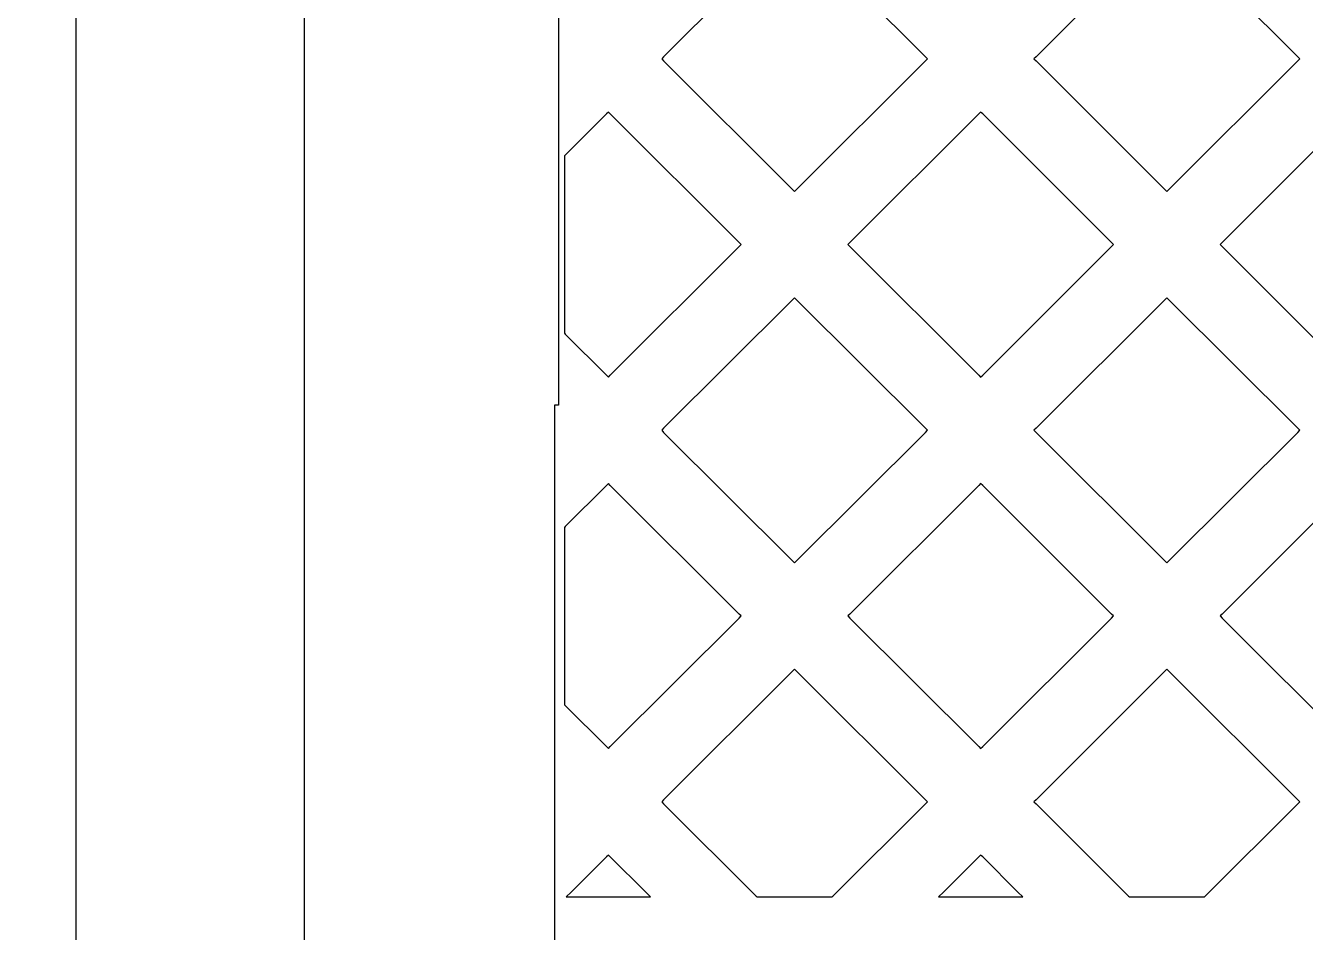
# Model space of a CAD drawing. Header units: centimetres. Extents: x -11.9 to 11.9, y -8.3 to 8.3.
# Drawn here: x -0.31 to 5.72, y -1.09 to 3.19 of the extents above; entities that cross this region are included whole.
import ezdxf

# ---------------------------------------------------------------- set-up
doc = ezdxf.new("R2010")
doc.units = ezdxf.units.CM
doc.header["$MEASUREMENT"] = 0
doc.layers.add('Layer 1', color=7, linetype='Continuous')

msp = doc.modelspace()

# ---------------------------------------------------------------- linework, layer by layer
at = {"layer": 'Layer 1', "color": 254, "lineweight": 25}
for points, knots in [([(11.9108, 8.34678), (11.9108, 8.34678), (11.89757, 8.34678), (11.89757, 8.34678), (11.89757, 8.34678), (11.89757, 8.34678), (0.00868, 8.34678), (0.00868, 8.34678), (0.00868, 8.34678), (0.00868, 8.34678), (-0.00868, 8.34678), (-0.00868, 8.34678), (-0.00868, 8.34678), (-0.00868, 8.34678), (-11.89757, 8.34678), (-11.89757, 8.34678), (-11.89757, 8.34678), (-11.89757, 8.34678), (-11.9108, 8.34678), (-11.9108, 8.34678), (-11.9108, 8.34678), (-11.9108, 8.34678), (-11.9108, 8.33355), (-11.9108, 8.33355), (-11.9108, 8.33355), (-11.9108, 8.33355), (-11.9108, -8.3352), (-11.9108, -8.3352), (-11.9108, -8.3352), (-11.9108, -8.3352), (-11.9108, -8.34843), (-11.9108, -8.34843), (-11.9108, -8.34843), (-11.9108, -8.34843), (-11.89757, -8.34843), (-11.89757, -8.34843), (-11.89757, -8.34843), (-11.89757, -8.34843), (-0.00868, -8.34843), (-0.00868, -8.34843), (-0.00868, -8.34843), (-0.00868, -8.34843), (0.00868, -8.34843), (0.00868, -8.34843), (0.00868, -8.34843), (0.00868, -8.34843), (11.89757, -8.34843), (11.89757, -8.34843), (11.89757, -8.34843), (11.89757, -8.34843), (11.9108, -8.34843), (11.9108, -8.34843), (11.9108, -8.34843), (11.9108, -8.34843), (11.9108, -8.3352), (11.9108, -8.3352), (11.9108, -8.3352), (11.9108, -8.3352), (11.9108, 8.33355), (11.9108, 8.33355), (11.9108, 8.33355), (11.9108, 8.33355), (11.9108, 8.34678), (11.9108, 8.34678)], [0, 0, 0, 0, 0.0588235, 0.0588235, 0.0588235, 0.0588235, 0.1176471, 0.1176471, 0.1176471, 0.1176471, 0.1764706, 0.1764706, 0.1764706, 0.1764706, 0.2352941, 0.2352941, 0.2352941, 0.2352941, 0.2941176, 0.2941176, 0.2941176, 0.2941176, 0.3529412, 0.3529412, 0.3529412, 0.3529412, 0.4117647, 0.4117647, 0.4117647, 0.4117647, 0.4705882, 0.4705882, 0.4705882, 0.4705882, 0.5294118, 0.5294118, 0.5294118, 0.5294118, 0.5882353, 0.5882353, 0.5882353, 0.5882353, 0.6470588, 0.6470588, 0.6470588, 0.6470588, 0.7058824, 0.7058824, 0.7058824, 0.7058824, 0.7647059, 0.7647059, 0.7647059, 0.7647059, 0.8235294, 0.8235294, 0.8235294, 0.8235294, 0.8823529, 0.8823529, 0.8823529, 0.8823529, 1, 1, 1, 1]), ([(-0.0734, 8.3484), (-0.0734, 8.3484), (-0.0734, 8.33517), (-0.0734, 8.33517), (-0.0734, 8.33517), (-0.0734, 8.33517), (-0.0734, -8.33358), (-0.0734, -8.33358), (-0.0734, -8.33358), (-0.0734, -8.33358), (-0.0734, -8.34681), (-0.0734, -8.34681), (-0.0734, -8.34681), (-0.0734, -8.34681), (-0.06017, -8.34681), (-0.06017, -8.34681), (-0.06017, -8.34681), (-0.06017, -8.34681), (11.77167, -8.34681), (11.77167, -8.34681), (11.77167, -8.34681), (11.77167, -8.34681), (11.7849, -8.34681), (11.7849, -8.34681), (11.7849, -8.34681), (11.7849, -8.34681), (11.7849, -8.33358), (11.7849, -8.33358), (11.7849, -8.33358), (11.7849, -8.33358), (11.7849, 8.33517), (11.7849, 8.33517), (11.7849, 8.33517), (11.7849, 8.33517), (11.7849, 8.3484), (11.7849, 8.3484), (11.7849, 8.3484), (11.7849, 8.3484), (11.77167, 8.3484), (11.77167, 8.3484), (11.77167, 8.3484), (11.77167, 8.3484), (-0.06017, 8.3484), (-0.06017, 8.3484), (-0.06017, 8.3484), (-0.06017, 8.3484), (-0.0734, 8.3484), (-0.0734, 8.3484)], [0, 0, 0, 0, 0.0769231, 0.0769231, 0.0769231, 0.0769231, 0.1538462, 0.1538462, 0.1538462, 0.1538462, 0.2307692, 0.2307692, 0.2307692, 0.2307692, 0.3076923, 0.3076923, 0.3076923, 0.3076923, 0.3846154, 0.3846154, 0.3846154, 0.3846154, 0.4615385, 0.4615385, 0.4615385, 0.4615385, 0.5384615, 0.5384615, 0.5384615, 0.5384615, 0.6153846, 0.6153846, 0.6153846, 0.6153846, 0.6923077, 0.6923077, 0.6923077, 0.6923077, 0.7692308, 0.7692308, 0.7692308, 0.7692308, 0.8461538, 0.8461538, 0.8461538, 0.8461538, 1, 1, 1, 1]), ([(9.70897, -0.93844), (9.70897, -0.93844), (9.70897, -0.95167), (9.70897, -0.95167), (9.70897, -0.95167), (9.70897, -0.95167), (9.70732, -0.95167), (9.70732, -0.95167), (9.70732, -0.95167), (9.70732, -0.95167), (9.70732, -6.96433), (9.70732, -6.96433), (9.70732, -6.96433), (9.70732, -6.96433), (9.70732, -6.97756), (9.70732, -6.97756), (9.70732, -6.97756), (9.70732, -6.97756), (9.69409, -6.97756), (9.69409, -6.97756), (9.69409, -6.97756), (9.69409, -6.97756), (9.61968, -6.97756), (9.61968, -6.97756), (9.61968, -6.97756), (9.61968, -6.97756), (9.61968, -6.97921), (9.61968, -6.97921), (9.61968, -6.97921), (9.61968, -6.97921), (9.60645, -6.97921), (9.60645, -6.97921), (9.60645, -6.97921), (9.60645, -6.97921), (7.53278, -6.97921), (7.53278, -6.97921), (7.53278, -6.97921), (7.53278, -6.97921), (7.51955, -6.97921), (7.51955, -6.97921), (7.51955, -6.97921), (7.51955, -6.97921), (7.51955, -6.97756), (7.51955, -6.97756), (7.51955, -6.97756), (7.51955, -6.97756), (7.03917, -6.97756), (7.03917, -6.97756), (7.03917, -6.97756), (7.03917, -6.97756), (7.03917, -6.97921), (7.03917, -6.97921), (7.03917, -6.97921), (7.03917, -6.97921), (7.02594, -6.97921), (7.02594, -6.97921), (7.02594, -6.97921), (7.02594, -6.97921), (4.95227, -6.97921), (4.95227, -6.97921), (4.95227, -6.97921), (4.95227, -6.97921), (4.93904, -6.97921), (4.93904, -6.97921), (4.93904, -6.97921), (4.93904, -6.97921), (4.93904, -6.97756), (4.93904, -6.97756), (4.93904, -6.97756), (4.93904, -6.97756), (2.19481, -6.97756), (2.19481, -6.97756), (2.19481, -6.97756), (2.19481, -6.97756), (2.18158, -6.97756), (2.18158, -6.97756), (2.18158, -6.97756), (2.18158, -6.97756), (2.18158, -6.96433), (2.18158, -6.96433), (2.18158, -6.96433), (2.18158, -6.96433), (2.18158, 1.38327), (2.18158, 1.38327), (2.18158, 1.38327), (2.18158, 1.38327), (2.18158, 1.3965), (2.18158, 1.3965), (2.18158, 1.3965), (2.18158, 1.3965), (2.19481, 1.3965), (2.19481, 1.3965), (2.19481, 1.3965), (2.19481, 1.3965), (2.2006, 1.3965), (2.2006, 1.3965), (2.2006, 1.3965), (2.2006, 1.3965), (2.2006, 3.82074), (2.2006, 3.82074), (2.2006, 3.82074), (2.2006, 3.82074), (2.18076, 5.94485), (2.18076, 5.94485), (2.18076, 5.94485), (2.18076, 5.94485), (2.18076, 5.95146), (2.18076, 5.95146), (2.18076, 5.95146), (2.18076, 5.95146), (2.18572, 5.95559), (2.18572, 5.95559), (2.18572, 5.95559), (2.18572, 5.95559), (2.2808, 6.02835), (2.2808, 6.02835), (2.2808, 6.02835), (2.2808, 6.02835), (2.28163, 6.02835), (2.28163, 6.02835), (2.28163, 6.02835), (3.06619, 6.60058), (4.42306, 6.97754), (5.96513, 6.97754), (5.96513, 6.97754), (7.50719, 6.97754), (8.86325, 6.60057), (9.6478, 6.02835), (9.6478, 6.02835), (9.6478, 6.02835), (9.65359, 6.02422), (9.65359, 6.02422), (9.65359, 6.02422), (9.65359, 6.02422), (9.65359, 6.01761), (9.65359, 6.01761), (9.65359, 6.01761), (9.65359, 6.01761), (9.70899, -0.93845), (9.70899, -0.93845), (9.70899, -0.93845), (9.70899, -0.93845), (9.70897, -0.93844), (9.70897, -0.93844)], [0, 0, 0, 0, 0.027027, 0.027027, 0.027027, 0.027027, 0.0540541, 0.0540541, 0.0540541, 0.0540541, 0.0810811, 0.0810811, 0.0810811, 0.0810811, 0.1081081, 0.1081081, 0.1081081, 0.1081081, 0.1351351, 0.1351351, 0.1351351, 0.1351351, 0.1621622, 0.1621622, 0.1621622, 0.1621622, 0.1891892, 0.1891892, 0.1891892, 0.1891892, 0.2162162, 0.2162162, 0.2162162, 0.2162162, 0.2432432, 0.2432432, 0.2432432, 0.2432432, 0.2702703, 0.2702703, 0.2702703, 0.2702703, 0.2972973, 0.2972973, 0.2972973, 0.2972973, 0.3243243, 0.3243243, 0.3243243, 0.3243243, 0.3513514, 0.3513514, 0.3513514, 0.3513514, 0.3783784, 0.3783784, 0.3783784, 0.3783784, 0.4054054, 0.4054054, 0.4054054, 0.4054054, 0.4324324, 0.4324324, 0.4324324, 0.4324324, 0.4594595, 0.4594595, 0.4594595, 0.4594595, 0.4864865, 0.4864865, 0.4864865, 0.4864865, 0.5135135, 0.5135135, 0.5135135, 0.5135135, 0.5405405, 0.5405405, 0.5405405, 0.5405405, 0.5675676, 0.5675676, 0.5675676, 0.5675676, 0.5945946, 0.5945946, 0.5945946, 0.5945946, 0.6216216, 0.6216216, 0.6216216, 0.6216216, 0.6486486, 0.6486486, 0.6486486, 0.6486486, 0.6756757, 0.6756757, 0.6756757, 0.6756757, 0.7027027, 0.7027027, 0.7027027, 0.7027027, 0.7297297, 0.7297297, 0.7297297, 0.7297297, 0.7567568, 0.7567568, 0.7567568, 0.7567568, 0.7837838, 0.7837838, 0.7837838, 0.7837838, 0.8108108, 0.8108108, 0.8108108, 0.8108108, 0.8378378, 0.8378378, 0.8378378, 0.8378378, 0.8648649, 0.8648649, 0.8648649, 0.8648649, 0.8918919, 0.8918919, 0.8918919, 0.8918919, 0.9189189, 0.9189189, 0.9189189, 0.9189189, 0.9459459, 0.9459459, 0.9459459, 0.9459459, 1, 1, 1, 1])]:
    msp.add_open_spline(points, degree=3, knots=knots, dxfattribs=at)
at = {"layer": 'Layer 1', "color": 17, "lineweight": 25}
for points, knots in [([(1.00413, 7.5884), (1.00413, 7.5884), (1.00413, 7.57517), (1.00413, 7.57517), (1.00413, 7.57517), (1.00413, 7.57517), (1.00413, -7.60116), (1.00413, -7.60116), (1.00413, -7.60116), (1.00413, -7.60116), (1.00413, -7.61439), (1.00413, -7.61439), (1.00413, -7.61439), (1.00413, -7.61439), (1.01736, -7.61439), (1.01736, -7.61439), (1.01736, -7.61439), (1.01736, -7.61439), (10.92766, -7.61439), (10.92766, -7.61439), (10.92766, -7.61439), (10.92766, -7.61439), (10.94089, -7.61439), (10.94089, -7.61439), (10.94089, -7.61439), (10.94089, -7.61439), (10.94089, -7.60116), (10.94089, -7.60116), (10.94089, -7.60116), (10.94089, -7.60116), (10.94089, 7.57517), (10.94089, 7.57517), (10.94089, 7.57517), (10.94089, 7.57517), (10.94089, 7.5884), (10.94089, 7.5884), (10.94089, 7.5884), (10.94089, 7.5884), (10.92766, 7.5884), (10.92766, 7.5884), (10.92766, 7.5884), (10.92766, 7.5884), (1.01736, 7.5884), (1.01736, 7.5884), (1.01736, 7.5884), (1.01736, 7.5884), (1.00413, 7.5884), (1.00413, 7.5884)], [0, 0, 0, 0, 0.0769231, 0.0769231, 0.0769231, 0.0769231, 0.1538462, 0.1538462, 0.1538462, 0.1538462, 0.2307692, 0.2307692, 0.2307692, 0.2307692, 0.3076923, 0.3076923, 0.3076923, 0.3076923, 0.3846154, 0.3846154, 0.3846154, 0.3846154, 0.4615385, 0.4615385, 0.4615385, 0.4615385, 0.5384615, 0.5384615, 0.5384615, 0.5384615, 0.6153846, 0.6153846, 0.6153846, 0.6153846, 0.6923077, 0.6923077, 0.6923077, 0.6923077, 0.7692308, 0.7692308, 0.7692308, 0.7692308, 0.8461538, 0.8461538, 0.8461538, 0.8461538, 1, 1, 1, 1]), ([(3.31428, 3.65438), (3.31428, 3.65438), (3.32338, 3.64528), (3.32338, 3.64528), (3.32338, 3.64528), (3.32338, 3.64528), (3.93109, 3.03922), (3.93109, 3.03922), (3.93109, 3.03922), (3.93109, 3.03922), (3.94019, 3.0293), (3.94019, 3.0293), (3.94019, 3.0293), (3.94019, 3.0293), (3.93109, 3.0202), (3.93109, 3.0202), (3.93109, 3.0202), (3.93109, 3.0202), (3.32338, 2.41414), (3.32338, 2.41414), (3.32338, 2.41414), (3.32338, 2.41414), (3.31428, 2.40504), (3.31428, 2.40504), (3.31428, 2.40504), (3.31428, 2.40504), (3.30436, 2.41414), (3.30436, 2.41414), (3.30436, 2.41414), (3.30436, 2.41414), (2.69665, 3.0202), (2.69665, 3.0202), (2.69665, 3.0202), (2.69665, 3.0202), (2.68755, 3.0293), (2.68755, 3.0293), (2.68755, 3.0293), (2.68755, 3.0293), (2.69665, 3.03922), (2.69665, 3.03922), (2.69665, 3.03922), (2.69665, 3.03922), (3.30436, 3.64528), (3.30436, 3.64528), (3.30436, 3.64528), (3.30436, 3.64528), (3.31428, 3.65438), (3.31428, 3.65438)], [0, 0, 0, 0, 0.0769231, 0.0769231, 0.0769231, 0.0769231, 0.1538462, 0.1538462, 0.1538462, 0.1538462, 0.2307692, 0.2307692, 0.2307692, 0.2307692, 0.3076923, 0.3076923, 0.3076923, 0.3076923, 0.3846154, 0.3846154, 0.3846154, 0.3846154, 0.4615385, 0.4615385, 0.4615385, 0.4615385, 0.5384615, 0.5384615, 0.5384615, 0.5384615, 0.6153846, 0.6153846, 0.6153846, 0.6153846, 0.6923077, 0.6923077, 0.6923077, 0.6923077, 0.7692308, 0.7692308, 0.7692308, 0.7692308, 0.8461538, 0.8461538, 0.8461538, 0.8461538, 1, 1, 1, 1]), ([(5.06962, 3.65438), (5.06962, 3.65438), (5.07872, 3.64528), (5.07872, 3.64528), (5.07872, 3.64528), (5.07872, 3.64528), (5.68643, 3.03922), (5.68643, 3.03922), (5.68643, 3.03922), (5.68643, 3.03922), (5.69635, 3.0293), (5.69635, 3.0293), (5.69635, 3.0293), (5.69635, 3.0293), (5.68643, 3.0202), (5.68643, 3.0202), (5.68643, 3.0202), (5.68643, 3.0202), (5.07872, 2.41414), (5.07872, 2.41414), (5.07872, 2.41414), (5.07872, 2.41414), (5.06962, 2.40504), (5.06962, 2.40504), (5.06962, 2.40504), (5.06962, 2.40504), (5.06052, 2.41414), (5.06052, 2.41414), (5.06052, 2.41414), (5.06052, 2.41414), (4.45281, 3.0202), (4.45281, 3.0202), (4.45281, 3.0202), (4.45281, 3.0202), (4.44289, 3.0293), (4.44289, 3.0293), (4.44289, 3.0293), (4.44289, 3.0293), (4.45281, 3.03922), (4.45281, 3.03922), (4.45281, 3.03922), (4.45281, 3.03922), (5.06052, 3.64528), (5.06052, 3.64528), (5.06052, 3.64528), (5.06052, 3.64528), (5.06962, 3.65438), (5.06962, 3.65438)], [0, 0, 0, 0, 0.0769231, 0.0769231, 0.0769231, 0.0769231, 0.1538462, 0.1538462, 0.1538462, 0.1538462, 0.2307692, 0.2307692, 0.2307692, 0.2307692, 0.3076923, 0.3076923, 0.3076923, 0.3076923, 0.3846154, 0.3846154, 0.3846154, 0.3846154, 0.4615385, 0.4615385, 0.4615385, 0.4615385, 0.5384615, 0.5384615, 0.5384615, 0.5384615, 0.6153846, 0.6153846, 0.6153846, 0.6153846, 0.6923077, 0.6923077, 0.6923077, 0.6923077, 0.7692308, 0.7692308, 0.7692308, 0.7692308, 0.8461538, 0.8461538, 0.8461538, 0.8461538, 1, 1, 1, 1]), ([(2.43619, 2.77877), (2.43619, 2.77877), (2.44529, 2.76967), (2.44529, 2.76967), (2.44529, 2.76967), (2.44529, 2.76967), (3.053, 2.16361), (3.053, 2.16361), (3.053, 2.16361), (3.053, 2.16361), (3.06292, 2.15451), (3.06292, 2.15451), (3.06292, 2.15451), (3.06292, 2.15451), (3.053, 2.14459), (3.053, 2.14459), (3.053, 2.14459), (3.053, 2.14459), (2.44529, 1.53853), (2.44529, 1.53853), (2.44529, 1.53853), (2.44529, 1.53853), (2.43619, 1.52943), (2.43619, 1.52943), (2.43619, 1.52943), (2.43619, 1.52943), (2.42709, 1.53853), (2.42709, 1.53853), (2.42709, 1.53853), (2.42709, 1.53853), (2.23279, 1.73201), (2.23279, 1.73201), (2.23279, 1.73201), (2.23279, 1.73201), (2.22866, 1.73614), (2.22866, 1.73614), (2.22866, 1.73614), (2.22866, 1.73614), (2.22866, 1.7411), (2.22866, 1.7411), (2.22866, 1.7411), (2.22866, 1.7411), (2.22866, 2.5671), (2.22866, 2.5671), (2.22866, 2.5671), (2.22866, 2.5671), (2.22866, 2.57206), (2.22866, 2.57206), (2.22866, 2.57206), (2.22866, 2.57206), (2.23279, 2.57619), (2.23279, 2.57619), (2.23279, 2.57619), (2.23279, 2.57619), (2.42709, 2.76967), (2.42709, 2.76967), (2.42709, 2.76967), (2.42709, 2.76967), (2.43619, 2.77877), (2.43619, 2.77877)], [0, 0, 0, 0, 0.0625, 0.0625, 0.0625, 0.0625, 0.125, 0.125, 0.125, 0.125, 0.1875, 0.1875, 0.1875, 0.1875, 0.25, 0.25, 0.25, 0.25, 0.3125, 0.3125, 0.3125, 0.3125, 0.375, 0.375, 0.375, 0.375, 0.4375, 0.4375, 0.4375, 0.4375, 0.5, 0.5, 0.5, 0.5, 0.5625, 0.5625, 0.5625, 0.5625, 0.625, 0.625, 0.625, 0.625, 0.6875, 0.6875, 0.6875, 0.6875, 0.75, 0.75, 0.75, 0.75, 0.8125, 0.8125, 0.8125, 0.8125, 0.875, 0.875, 0.875, 0.875, 1, 1, 1, 1]), ([(4.19154, 2.77877), (4.19154, 2.77877), (4.20146, 2.76967), (4.20146, 2.76967), (4.20146, 2.76967), (4.20146, 2.76967), (4.80917, 2.16361), (4.80917, 2.16361), (4.80917, 2.16361), (4.80917, 2.16361), (4.81827, 2.15451), (4.81827, 2.15451), (4.81827, 2.15451), (4.81827, 2.15451), (4.80917, 2.14459), (4.80917, 2.14459), (4.80917, 2.14459), (4.80917, 2.14459), (4.20146, 1.53853), (4.20146, 1.53853), (4.20146, 1.53853), (4.20146, 1.53853), (4.19154, 1.52943), (4.19154, 1.52943), (4.19154, 1.52943), (4.19154, 1.52943), (4.18244, 1.53853), (4.18244, 1.53853), (4.18244, 1.53853), (4.18244, 1.53853), (3.57473, 2.14459), (3.57473, 2.14459), (3.57473, 2.14459), (3.57473, 2.14459), (3.56563, 2.15451), (3.56563, 2.15451), (3.56563, 2.15451), (3.56563, 2.15451), (3.57473, 2.16361), (3.57473, 2.16361), (3.57473, 2.16361), (3.57473, 2.16361), (4.18244, 2.76967), (4.18244, 2.76967), (4.18244, 2.76967), (4.18244, 2.76967), (4.19154, 2.77877), (4.19154, 2.77877)], [0, 0, 0, 0, 0.0769231, 0.0769231, 0.0769231, 0.0769231, 0.1538462, 0.1538462, 0.1538462, 0.1538462, 0.2307692, 0.2307692, 0.2307692, 0.2307692, 0.3076923, 0.3076923, 0.3076923, 0.3076923, 0.3846154, 0.3846154, 0.3846154, 0.3846154, 0.4615385, 0.4615385, 0.4615385, 0.4615385, 0.5384615, 0.5384615, 0.5384615, 0.5384615, 0.6153846, 0.6153846, 0.6153846, 0.6153846, 0.6923077, 0.6923077, 0.6923077, 0.6923077, 0.7692308, 0.7692308, 0.7692308, 0.7692308, 0.8461538, 0.8461538, 0.8461538, 0.8461538, 1, 1, 1, 1]), ([(5.94771, 2.77877), (5.94771, 2.77877), (5.95681, 2.76967), (5.95681, 2.76967), (5.95681, 2.76967), (5.95681, 2.76967), (6.56452, 2.16361), (6.56452, 2.16361), (6.56452, 2.16361), (6.56452, 2.16361), (6.57362, 2.15451), (6.57362, 2.15451), (6.57362, 2.15451), (6.57362, 2.15451), (6.56452, 2.14459), (6.56452, 2.14459), (6.56452, 2.14459), (6.56452, 2.14459), (5.95681, 1.53853), (5.95681, 1.53853), (5.95681, 1.53853), (5.95681, 1.53853), (5.94771, 1.52943), (5.94771, 1.52943), (5.94771, 1.52943), (5.94771, 1.52943), (5.93779, 1.53853), (5.93779, 1.53853), (5.93779, 1.53853), (5.93779, 1.53853), (5.33008, 2.14459), (5.33008, 2.14459), (5.33008, 2.14459), (5.33008, 2.14459), (5.32098, 2.15451), (5.32098, 2.15451), (5.32098, 2.15451), (5.32098, 2.15451), (5.33008, 2.16361), (5.33008, 2.16361), (5.33008, 2.16361), (5.33008, 2.16361), (5.93779, 2.76967), (5.93779, 2.76967), (5.93779, 2.76967), (5.93779, 2.76967), (5.94771, 2.77877), (5.94771, 2.77877)], [0, 0, 0, 0, 0.0769231, 0.0769231, 0.0769231, 0.0769231, 0.1538462, 0.1538462, 0.1538462, 0.1538462, 0.2307692, 0.2307692, 0.2307692, 0.2307692, 0.3076923, 0.3076923, 0.3076923, 0.3076923, 0.3846154, 0.3846154, 0.3846154, 0.3846154, 0.4615385, 0.4615385, 0.4615385, 0.4615385, 0.5384615, 0.5384615, 0.5384615, 0.5384615, 0.6153846, 0.6153846, 0.6153846, 0.6153846, 0.6923077, 0.6923077, 0.6923077, 0.6923077, 0.7692308, 0.7692308, 0.7692308, 0.7692308, 0.8461538, 0.8461538, 0.8461538, 0.8461538, 1, 1, 1, 1]), ([(3.31428, 1.90317), (3.31428, 1.90317), (3.32338, 1.89407), (3.32338, 1.89407), (3.32338, 1.89407), (3.32338, 1.89407), (3.93109, 1.28801), (3.93109, 1.28801), (3.93109, 1.28801), (3.93109, 1.28801), (3.94019, 1.27891), (3.94019, 1.27891), (3.94019, 1.27891), (3.94019, 1.27891), (3.93109, 1.26899), (3.93109, 1.26899), (3.93109, 1.26899), (3.93109, 1.26899), (3.32338, 0.66293), (3.32338, 0.66293), (3.32338, 0.66293), (3.32338, 0.66293), (3.31428, 0.65383), (3.31428, 0.65383), (3.31428, 0.65383), (3.31428, 0.65383), (3.30436, 0.66293), (3.30436, 0.66293), (3.30436, 0.66293), (3.30436, 0.66293), (2.69665, 1.26899), (2.69665, 1.26899), (2.69665, 1.26899), (2.69665, 1.26899), (2.68755, 1.27891), (2.68755, 1.27891), (2.68755, 1.27891), (2.68755, 1.27891), (2.69665, 1.28801), (2.69665, 1.28801), (2.69665, 1.28801), (2.69665, 1.28801), (3.30436, 1.89407), (3.30436, 1.89407), (3.30436, 1.89407), (3.30436, 1.89407), (3.31428, 1.90317), (3.31428, 1.90317)], [0, 0, 0, 0, 0.0769231, 0.0769231, 0.0769231, 0.0769231, 0.1538462, 0.1538462, 0.1538462, 0.1538462, 0.2307692, 0.2307692, 0.2307692, 0.2307692, 0.3076923, 0.3076923, 0.3076923, 0.3076923, 0.3846154, 0.3846154, 0.3846154, 0.3846154, 0.4615385, 0.4615385, 0.4615385, 0.4615385, 0.5384615, 0.5384615, 0.5384615, 0.5384615, 0.6153846, 0.6153846, 0.6153846, 0.6153846, 0.6923077, 0.6923077, 0.6923077, 0.6923077, 0.7692308, 0.7692308, 0.7692308, 0.7692308, 0.8461538, 0.8461538, 0.8461538, 0.8461538, 1, 1, 1, 1]), ([(5.06962, 1.90317), (5.06962, 1.90317), (5.07872, 1.89407), (5.07872, 1.89407), (5.07872, 1.89407), (5.07872, 1.89407), (5.68643, 1.28801), (5.68643, 1.28801), (5.68643, 1.28801), (5.68643, 1.28801), (5.69635, 1.27891), (5.69635, 1.27891), (5.69635, 1.27891), (5.69635, 1.27891), (5.68643, 1.26899), (5.68643, 1.26899), (5.68643, 1.26899), (5.68643, 1.26899), (5.07872, 0.66293), (5.07872, 0.66293), (5.07872, 0.66293), (5.07872, 0.66293), (5.06962, 0.65383), (5.06962, 0.65383), (5.06962, 0.65383), (5.06962, 0.65383), (5.06052, 0.66293), (5.06052, 0.66293), (5.06052, 0.66293), (5.06052, 0.66293), (4.45281, 1.26899), (4.45281, 1.26899), (4.45281, 1.26899), (4.45281, 1.26899), (4.44289, 1.27891), (4.44289, 1.27891), (4.44289, 1.27891), (4.44289, 1.27891), (4.45281, 1.28801), (4.45281, 1.28801), (4.45281, 1.28801), (4.45281, 1.28801), (5.06052, 1.89407), (5.06052, 1.89407), (5.06052, 1.89407), (5.06052, 1.89407), (5.06962, 1.90317), (5.06962, 1.90317)], [0, 0, 0, 0, 0.0769231, 0.0769231, 0.0769231, 0.0769231, 0.1538462, 0.1538462, 0.1538462, 0.1538462, 0.2307692, 0.2307692, 0.2307692, 0.2307692, 0.3076923, 0.3076923, 0.3076923, 0.3076923, 0.3846154, 0.3846154, 0.3846154, 0.3846154, 0.4615385, 0.4615385, 0.4615385, 0.4615385, 0.5384615, 0.5384615, 0.5384615, 0.5384615, 0.6153846, 0.6153846, 0.6153846, 0.6153846, 0.6923077, 0.6923077, 0.6923077, 0.6923077, 0.7692308, 0.7692308, 0.7692308, 0.7692308, 0.8461538, 0.8461538, 0.8461538, 0.8461538, 1, 1, 1, 1]), ([(2.43619, 1.02756), (2.43619, 1.02756), (2.44529, 1.01846), (2.44529, 1.01846), (2.44529, 1.01846), (2.44529, 1.01846), (3.053, 0.4124), (3.053, 0.4124), (3.053, 0.4124), (3.053, 0.4124), (3.06292, 0.4033), (3.06292, 0.4033), (3.06292, 0.4033), (3.06292, 0.4033), (3.053, 0.39338), (3.053, 0.39338), (3.053, 0.39338), (3.053, 0.39338), (2.44529, -0.21268), (2.44529, -0.21268), (2.44529, -0.21268), (2.44529, -0.21268), (2.43619, -0.22178), (2.43619, -0.22178), (2.43619, -0.22178), (2.43619, -0.22178), (2.42709, -0.21268), (2.42709, -0.21268), (2.42709, -0.21268), (2.42709, -0.21268), (2.23279, -0.0192), (2.23279, -0.0192), (2.23279, -0.0192), (2.23279, -0.0192), (2.22866, -0.01507), (2.22866, -0.01507), (2.22866, -0.01507), (2.22866, -0.01507), (2.22866, -0.01011), (2.22866, -0.01011), (2.22866, -0.01011), (2.22866, -0.01011), (2.22866, 0.81589), (2.22866, 0.81589), (2.22866, 0.81589), (2.22866, 0.81589), (2.22866, 0.82085), (2.22866, 0.82085), (2.22866, 0.82085), (2.22866, 0.82085), (2.23279, 0.82498), (2.23279, 0.82498), (2.23279, 0.82498), (2.23279, 0.82498), (2.42709, 1.01846), (2.42709, 1.01846), (2.42709, 1.01846), (2.42709, 1.01846), (2.43619, 1.02756), (2.43619, 1.02756)], [0, 0, 0, 0, 0.0625, 0.0625, 0.0625, 0.0625, 0.125, 0.125, 0.125, 0.125, 0.1875, 0.1875, 0.1875, 0.1875, 0.25, 0.25, 0.25, 0.25, 0.3125, 0.3125, 0.3125, 0.3125, 0.375, 0.375, 0.375, 0.375, 0.4375, 0.4375, 0.4375, 0.4375, 0.5, 0.5, 0.5, 0.5, 0.5625, 0.5625, 0.5625, 0.5625, 0.625, 0.625, 0.625, 0.625, 0.6875, 0.6875, 0.6875, 0.6875, 0.75, 0.75, 0.75, 0.75, 0.8125, 0.8125, 0.8125, 0.8125, 0.875, 0.875, 0.875, 0.875, 1, 1, 1, 1]), ([(4.19154, 1.02756), (4.19154, 1.02756), (4.20146, 1.01846), (4.20146, 1.01846), (4.20146, 1.01846), (4.20146, 1.01846), (4.80917, 0.4124), (4.80917, 0.4124), (4.80917, 0.4124), (4.80917, 0.4124), (4.81827, 0.4033), (4.81827, 0.4033), (4.81827, 0.4033), (4.81827, 0.4033), (4.80917, 0.39338), (4.80917, 0.39338), (4.80917, 0.39338), (4.80917, 0.39338), (4.20146, -0.21268), (4.20146, -0.21268), (4.20146, -0.21268), (4.20146, -0.21268), (4.19154, -0.22178), (4.19154, -0.22178), (4.19154, -0.22178), (4.19154, -0.22178), (4.18244, -0.21268), (4.18244, -0.21268), (4.18244, -0.21268), (4.18244, -0.21268), (3.57473, 0.39338), (3.57473, 0.39338), (3.57473, 0.39338), (3.57473, 0.39338), (3.56563, 0.4033), (3.56563, 0.4033), (3.56563, 0.4033), (3.56563, 0.4033), (3.57473, 0.4124), (3.57473, 0.4124), (3.57473, 0.4124), (3.57473, 0.4124), (4.18244, 1.01846), (4.18244, 1.01846), (4.18244, 1.01846), (4.18244, 1.01846), (4.19154, 1.02756), (4.19154, 1.02756)], [0, 0, 0, 0, 0.0769231, 0.0769231, 0.0769231, 0.0769231, 0.1538462, 0.1538462, 0.1538462, 0.1538462, 0.2307692, 0.2307692, 0.2307692, 0.2307692, 0.3076923, 0.3076923, 0.3076923, 0.3076923, 0.3846154, 0.3846154, 0.3846154, 0.3846154, 0.4615385, 0.4615385, 0.4615385, 0.4615385, 0.5384615, 0.5384615, 0.5384615, 0.5384615, 0.6153846, 0.6153846, 0.6153846, 0.6153846, 0.6923077, 0.6923077, 0.6923077, 0.6923077, 0.7692308, 0.7692308, 0.7692308, 0.7692308, 0.8461538, 0.8461538, 0.8461538, 0.8461538, 1, 1, 1, 1]), ([(5.94771, 1.02756), (5.94771, 1.02756), (5.95681, 1.01846), (5.95681, 1.01846), (5.95681, 1.01846), (5.95681, 1.01846), (6.56452, 0.4124), (6.56452, 0.4124), (6.56452, 0.4124), (6.56452, 0.4124), (6.57362, 0.4033), (6.57362, 0.4033), (6.57362, 0.4033), (6.57362, 0.4033), (6.56452, 0.39338), (6.56452, 0.39338), (6.56452, 0.39338), (6.56452, 0.39338), (5.95681, -0.21268), (5.95681, -0.21268), (5.95681, -0.21268), (5.95681, -0.21268), (5.94771, -0.22178), (5.94771, -0.22178), (5.94771, -0.22178), (5.94771, -0.22178), (5.93779, -0.21268), (5.93779, -0.21268), (5.93779, -0.21268), (5.93779, -0.21268), (5.33008, 0.39338), (5.33008, 0.39338), (5.33008, 0.39338), (5.33008, 0.39338), (5.32098, 0.4033), (5.32098, 0.4033), (5.32098, 0.4033), (5.32098, 0.4033), (5.33008, 0.4124), (5.33008, 0.4124), (5.33008, 0.4124), (5.33008, 0.4124), (5.93779, 1.01846), (5.93779, 1.01846), (5.93779, 1.01846), (5.93779, 1.01846), (5.94771, 1.02756), (5.94771, 1.02756)], [0, 0, 0, 0, 0.0769231, 0.0769231, 0.0769231, 0.0769231, 0.1538462, 0.1538462, 0.1538462, 0.1538462, 0.2307692, 0.2307692, 0.2307692, 0.2307692, 0.3076923, 0.3076923, 0.3076923, 0.3076923, 0.3846154, 0.3846154, 0.3846154, 0.3846154, 0.4615385, 0.4615385, 0.4615385, 0.4615385, 0.5384615, 0.5384615, 0.5384615, 0.5384615, 0.6153846, 0.6153846, 0.6153846, 0.6153846, 0.6923077, 0.6923077, 0.6923077, 0.6923077, 0.7692308, 0.7692308, 0.7692308, 0.7692308, 0.8461538, 0.8461538, 0.8461538, 0.8461538, 1, 1, 1, 1]), ([(3.31428, 0.15195), (3.31428, 0.15195), (3.32338, 0.14285), (3.32338, 0.14285), (3.32338, 0.14285), (3.32338, 0.14285), (3.93109, -0.46321), (3.93109, -0.46321), (3.93109, -0.46321), (3.93109, -0.46321), (3.94019, -0.47231), (3.94019, -0.47231), (3.94019, -0.47231), (3.94019, -0.47231), (3.93109, -0.48223), (3.93109, -0.48223), (3.93109, -0.48223), (3.93109, -0.48223), (3.49453, -0.91714), (3.49453, -0.91714), (3.49453, -0.91714), (3.49453, -0.91714), (3.4904, -0.92127), (3.4904, -0.92127), (3.4904, -0.92127), (3.4904, -0.92127), (3.48544, -0.92127), (3.48544, -0.92127), (3.48544, -0.92127), (3.48544, -0.92127), (3.14314, -0.92127), (3.14314, -0.92127), (3.14314, -0.92127), (3.14314, -0.92127), (3.13735, -0.92127), (3.13735, -0.92127), (3.13735, -0.92127), (3.13735, -0.92127), (3.13322, -0.91714), (3.13322, -0.91714), (3.13322, -0.91714), (3.13322, -0.91714), (2.69666, -0.48223), (2.69666, -0.48223), (2.69666, -0.48223), (2.69666, -0.48223), (2.68756, -0.47231), (2.68756, -0.47231), (2.68756, -0.47231), (2.68756, -0.47231), (2.69666, -0.46321), (2.69666, -0.46321), (2.69666, -0.46321), (2.69666, -0.46321), (3.30437, 0.14285), (3.30437, 0.14285), (3.30437, 0.14285), (3.30437, 0.14285), (3.31429, 0.15195), (3.31429, 0.15195), (3.31429, 0.15195), (3.31429, 0.15195), (3.31428, 0.15195), (3.31428, 0.15195)], [0, 0, 0, 0, 0.0588235, 0.0588235, 0.0588235, 0.0588235, 0.1176471, 0.1176471, 0.1176471, 0.1176471, 0.1764706, 0.1764706, 0.1764706, 0.1764706, 0.2352941, 0.2352941, 0.2352941, 0.2352941, 0.2941176, 0.2941176, 0.2941176, 0.2941176, 0.3529412, 0.3529412, 0.3529412, 0.3529412, 0.4117647, 0.4117647, 0.4117647, 0.4117647, 0.4705882, 0.4705882, 0.4705882, 0.4705882, 0.5294118, 0.5294118, 0.5294118, 0.5294118, 0.5882353, 0.5882353, 0.5882353, 0.5882353, 0.6470588, 0.6470588, 0.6470588, 0.6470588, 0.7058824, 0.7058824, 0.7058824, 0.7058824, 0.7647059, 0.7647059, 0.7647059, 0.7647059, 0.8235294, 0.8235294, 0.8235294, 0.8235294, 0.8823529, 0.8823529, 0.8823529, 0.8823529, 1, 1, 1, 1]), ([(5.06962, 0.15195), (5.06962, 0.15195), (5.07872, 0.14285), (5.07872, 0.14285), (5.07872, 0.14285), (5.07872, 0.14285), (5.68643, -0.46321), (5.68643, -0.46321), (5.68643, -0.46321), (5.68643, -0.46321), (5.69635, -0.47231), (5.69635, -0.47231), (5.69635, -0.47231), (5.69635, -0.47231), (5.68643, -0.48223), (5.68643, -0.48223), (5.68643, -0.48223), (5.68643, -0.48223), (5.24987, -0.91714), (5.24987, -0.91714), (5.24987, -0.91714), (5.24987, -0.91714), (5.24656, -0.92127), (5.24656, -0.92127), (5.24656, -0.92127), (5.24656, -0.92127), (5.24077, -0.92127), (5.24077, -0.92127), (5.24077, -0.92127), (5.24077, -0.92127), (4.89847, -0.92127), (4.89847, -0.92127), (4.89847, -0.92127), (4.89847, -0.92127), (4.89268, -0.92127), (4.89268, -0.92127), (4.89268, -0.92127), (4.89268, -0.92127), (4.88937, -0.91714), (4.88937, -0.91714), (4.88937, -0.91714), (4.88937, -0.91714), (4.45281, -0.48223), (4.45281, -0.48223), (4.45281, -0.48223), (4.45281, -0.48223), (4.44289, -0.47231), (4.44289, -0.47231), (4.44289, -0.47231), (4.44289, -0.47231), (4.45281, -0.46321), (4.45281, -0.46321), (4.45281, -0.46321), (4.45281, -0.46321), (5.06052, 0.14285), (5.06052, 0.14285), (5.06052, 0.14285), (5.06052, 0.14285), (5.06962, 0.15195), (5.06962, 0.15195)], [0, 0, 0, 0, 0.0625, 0.0625, 0.0625, 0.0625, 0.125, 0.125, 0.125, 0.125, 0.1875, 0.1875, 0.1875, 0.1875, 0.25, 0.25, 0.25, 0.25, 0.3125, 0.3125, 0.3125, 0.3125, 0.375, 0.375, 0.375, 0.375, 0.4375, 0.4375, 0.4375, 0.4375, 0.5, 0.5, 0.5, 0.5, 0.5625, 0.5625, 0.5625, 0.5625, 0.625, 0.625, 0.625, 0.625, 0.6875, 0.6875, 0.6875, 0.6875, 0.75, 0.75, 0.75, 0.75, 0.8125, 0.8125, 0.8125, 0.8125, 0.875, 0.875, 0.875, 0.875, 1, 1, 1, 1]), ([(2.43619, -0.72365), (2.43619, -0.72365), (2.44529, -0.73275), (2.44529, -0.73275), (2.44529, -0.73275), (2.44529, -0.73275), (2.61231, -0.89894), (2.61231, -0.89894), (2.61231, -0.89894), (2.61231, -0.89894), (2.63463, -0.92126), (2.63463, -0.92126), (2.63463, -0.92126), (2.63463, -0.92126), (2.60238, -0.92126), (2.60238, -0.92126), (2.60238, -0.92126), (2.60238, -0.92126), (2.27, -0.92126), (2.27, -0.92126), (2.27, -0.92126), (2.27, -0.92126), (2.23775, -0.92126), (2.23775, -0.92126), (2.23775, -0.92126), (2.23775, -0.92126), (2.26007, -0.89894), (2.26007, -0.89894), (2.26007, -0.89894), (2.26007, -0.89894), (2.42709, -0.73275), (2.42709, -0.73275), (2.42709, -0.73275), (2.42709, -0.73275), (2.43619, -0.72365), (2.43619, -0.72365)], [0, 0, 0, 0, 0.1, 0.1, 0.1, 0.1, 0.2, 0.2, 0.2, 0.2, 0.3, 0.3, 0.3, 0.3, 0.4, 0.4, 0.4, 0.4, 0.5, 0.5, 0.5, 0.5, 0.6, 0.6, 0.6, 0.6, 0.7, 0.7, 0.7, 0.7, 0.8, 0.8, 0.8, 0.8, 1, 1, 1, 1]), ([(4.19154, -0.72365), (4.19154, -0.72365), (4.20146, -0.73275), (4.20146, -0.73275), (4.20146, -0.73275), (4.20146, -0.73275), (4.36765, -0.89894), (4.36765, -0.89894), (4.36765, -0.89894), (4.36765, -0.89894), (4.38997, -0.92126), (4.38997, -0.92126), (4.38997, -0.92126), (4.38997, -0.92126), (4.35855, -0.92126), (4.35855, -0.92126), (4.35855, -0.92126), (4.35855, -0.92126), (4.02534, -0.92126), (4.02534, -0.92126), (4.02534, -0.92126), (4.02534, -0.92126), (3.99309, -0.92126), (3.99309, -0.92126), (3.99309, -0.92126), (3.99309, -0.92126), (4.01624, -0.89894), (4.01624, -0.89894), (4.01624, -0.89894), (4.01624, -0.89894), (4.18243, -0.73275), (4.18243, -0.73275), (4.18243, -0.73275), (4.18243, -0.73275), (4.19153, -0.72365), (4.19153, -0.72365), (4.19153, -0.72365), (4.19153, -0.72365), (4.19154, -0.72365), (4.19154, -0.72365)], [0, 0, 0, 0, 0.0909091, 0.0909091, 0.0909091, 0.0909091, 0.1818182, 0.1818182, 0.1818182, 0.1818182, 0.2727273, 0.2727273, 0.2727273, 0.2727273, 0.3636364, 0.3636364, 0.3636364, 0.3636364, 0.4545455, 0.4545455, 0.4545455, 0.4545455, 0.5454545, 0.5454545, 0.5454545, 0.5454545, 0.6363636, 0.6363636, 0.6363636, 0.6363636, 0.7272727, 0.7272727, 0.7272727, 0.7272727, 0.8181818, 0.8181818, 0.8181818, 0.8181818, 1, 1, 1, 1])]:
    msp.add_open_spline(points, degree=3, knots=knots, dxfattribs=at)

doc.saveas('drawing.dxf')
